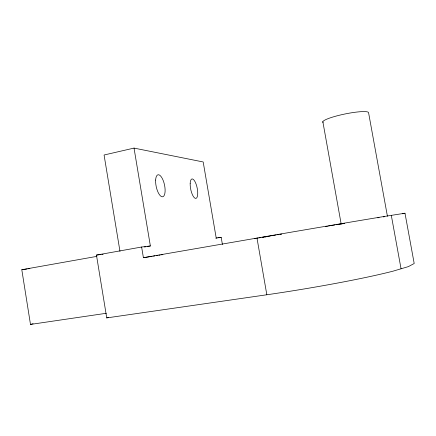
<?xml version="1.0" encoding="UTF-8"?>
<svg xmlns="http://www.w3.org/2000/svg" width="436" height="436" viewBox="0 0 436 436"><rect width="100%" height="100%" fill="white"/><g stroke="black" fill="none" stroke-linecap="round" stroke-linejoin="round"><path stroke-width="0.65" d="M119.982 251.376L104.073 155.003L134.021 148.093L150.365 245.959L141.624 247.021L96.46 255.087L106.733 317.904L108.673 317.288M96.857 256.373L21.8 269.726L30.487 324.428L33.092 323.708M402.532 213.793L404.99 213.215L414.2 263.513L408.374 266.609L393.228 271.11A118.396 7.761 -9.3 0 1 266.832 294.769L106.733 317.904M255.202 238.596L254.76 238.688L255.894 238.525M280.844 234.241L281.416 234.121L279.836 234.355M144.42 247.016L145.744 246.781M147.063 246.547L150.365 245.959M257.06 238.252L258.128 238.061M277.781 234.791L278.871 234.601M215.825 238.274L217.166 238.04M218.507 237.8L221.188 237.331L222.42 244.536M341.764 223.875L342.979 223.663M259.224 237.865L260.908 237.571M325.55 226.551L326.755 226.339M339.366 224.3L340.549 224.093M141.624 247.021L143.406 257.703L256.984 238.061A118.031 0.583 -9.7 0 1 383.326 216.621L404.99 213.215M262.129 237.358L265.922 236.699M272.549 235.707L273.824 235.489M328.461 226.044L329.594 225.848M267.099 236.497L271.197 235.8M267.878 236.514L269.007 236.317M330.755 225.646L334.881 224.938M331.415 225.679L332.559 225.483M336.036 224.742L340.309 224.017M265.066 236.993L266.189 236.803M271.781 235.696L276.124 234.966M377.75 217.826L379.08 217.602M326.297 226.551L327.507 226.344M262.614 237.407L263.873 237.195M340.941 223.913L342.854 223.592M343.454 223.494L344.647 223.303M277.776 234.693L278.806 234.524M383.304 216.899L384.438 216.714M143.406 257.703L152.12 256.324M153.461 256.112L154.802 255.899M156.148 255.687L157.489 255.474M158.829 255.262L160.17 255.049M161.511 254.842L162.851 254.629M30.487 324.428L106.357 313.277M21.8 269.726L27.163 268.974M28.503 268.783L29.844 268.592M96.46 255.087L100.444 254.575M101.768 254.401L103.098 254.232M221.188 237.331L216.191 237.936L203.187 161.969L134.021 148.093M391.305 215.33L401.049 268.789M387.424 216.251L368.529 112.45A23.424 3.499 -11.6 0 0 342.614 114.488A23.424 3.499 -11.6 0 0 323.06 122.549M322.847 121.671L341.203 224.197M256.984 238.061L266.832 294.769M190.172 183.665A9.914 3.292 78.5 0 0 195.655 198.402A9.914 3.292 78.5 0 0 196.031 183.943A9.914 3.292 78.5 0 0 190.172 183.665M155.636 180.073A11.254 4.235 78 0 0 162.29 196.816A11.254 4.235 78 0 0 163.173 180.433A11.254 4.235 78 0 0 155.636 180.073"/></g></svg>
